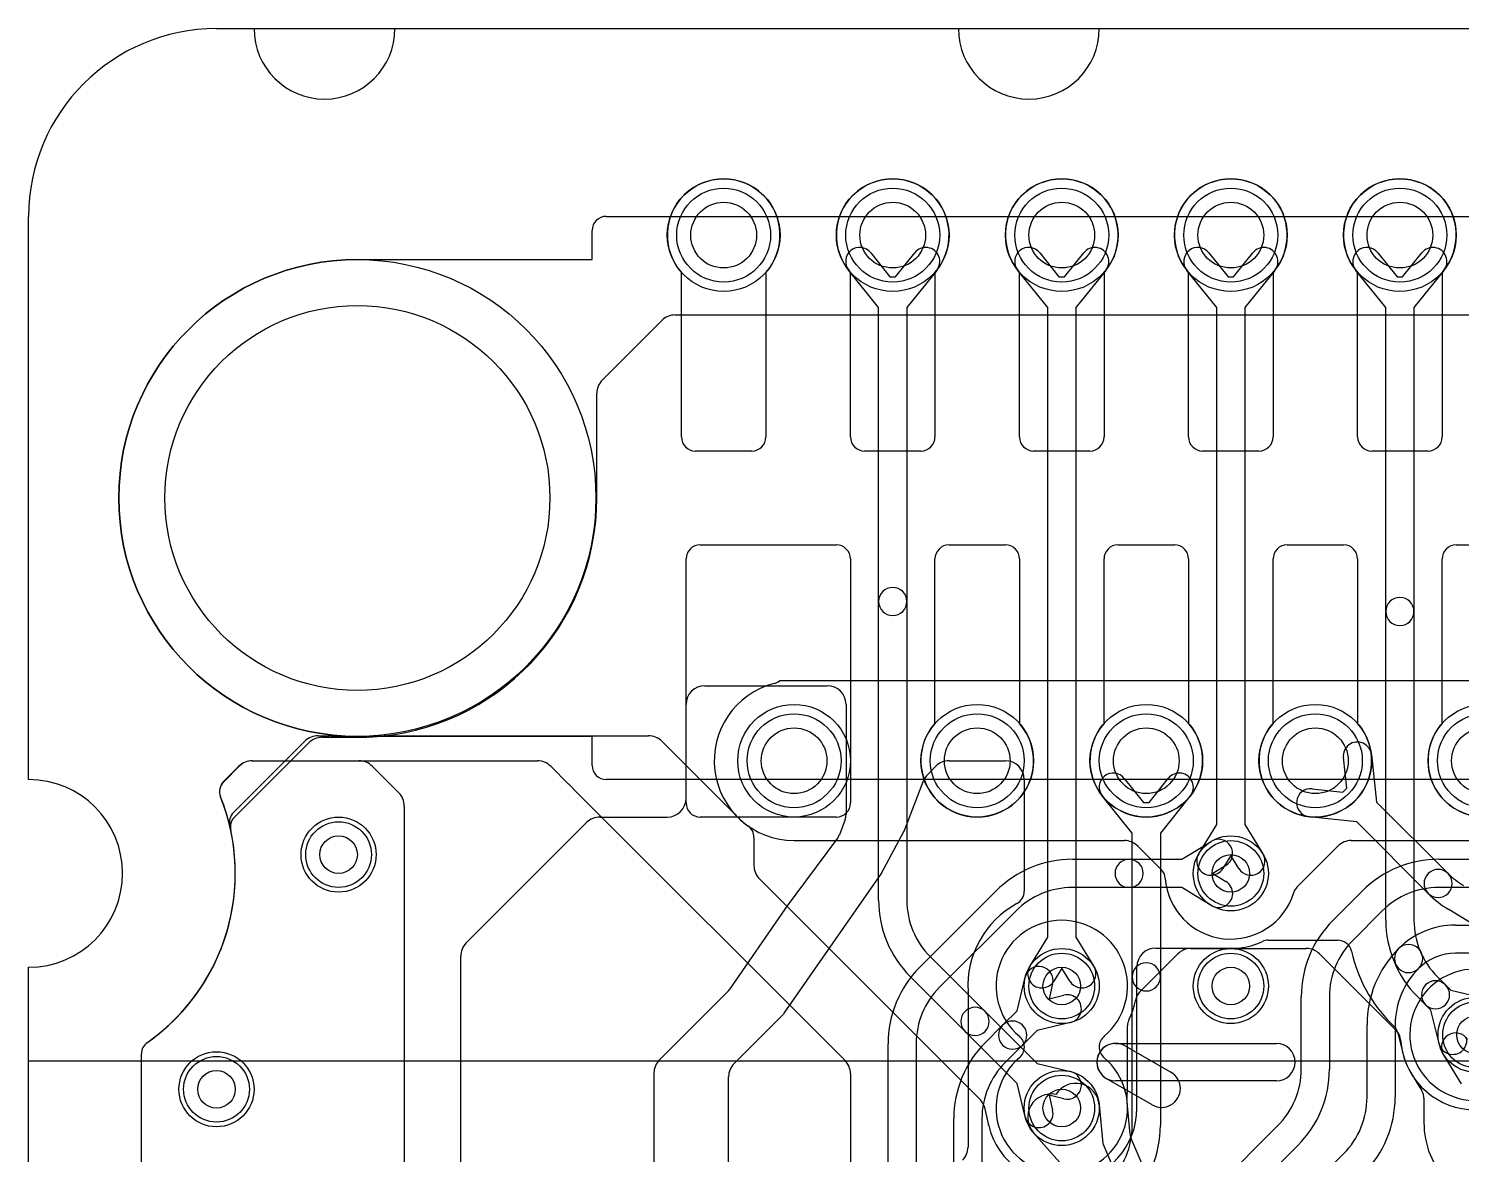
# Model space of a CAD drawing. Extents: x -0.8 to 20.5, y -0.5 to 20.
# Drawn here: x 0 to 7.63, y 14 to 20 of the extents above; entities that cross this region are included whole.
import ezdxf

# ---------------------------------------------------------------- set-up
doc = ezdxf.new("R2010")
doc.units = 0
for name, color, linetype in [('Hole', 1, 'CONTINUOUS'), ('L1', 3, 'CONTINUOUS'), ('L2', 3, 'CONTINUOUS'), ('L3', 3, 'CONTINUOUS'), ('L4', 3, 'CONTINUOUS'), ('Outline', 7, 'CONTINUOUS'), ('PartsArea-A', 111, 'CONTINUOUS'), ('PartsArea-B', 111, 'CONTINUOUS'), ('Resist-A', 2, 'CONTINUOUS'), ('Resist-B', 2, 'CONTINUOUS'), ('Silk-A', 140, 'CONTINUOUS')]:
    doc.layers.add(name, color=color, linetype=linetype)

msp = doc.modelspace()

# ---------------------------------------------------------------- linework, layer by layer
at = {"layer": 'Hole'}
for centre, radius in [((3.7, 18.9), 0.175), ((4.6, 18.9), 0.175), ((5.5, 18.9), 0.175), ((6.4, 18.9), 0.175), ((7.3, 18.9), 0.175), ((1.75, 17.5), 1.025), ((4.075, 16.1), 0.175), ((5.05, 16.1), 0.175), ((5.95, 16.1), 0.175), ((6.85, 16.1), 0.175), ((7.75, 16.1), 0.175), ((1.65, 15.6), 0.1), ((6.4, 15.5), 0.1), ((5.5, 14.9), 0.1), ((6.4, 14.9), 0.1), ((7.70302, 14.64021), 0.1), ((1, 14.35), 0.1), ((5.5, 14.25), 0.1)]:
    msp.add_circle(centre, radius, dxfattribs=at)
at = {"layer": 'L1'}
for p, q in [((3.475, 17.825), (3.475, 18.70157)), ((3.925, 18.70157), (3.925, 17.825)), ((4.375, 17.825), (4.375, 18.70157)), ((4.825, 18.70157), (4.825, 17.825)), ((5.275, 17.825), (5.275, 18.70157)), ((5.725, 18.70157), (5.725, 17.825)), ((6.175, 17.825), (6.175, 18.70157)), ((6.625, 18.70157), (6.625, 17.825)), ((7.075, 17.825), (7.075, 18.70157)), ((7.525, 18.70157), (7.525, 17.825)), ((3.85, 17.75), (3.55, 17.75)), ((4.75, 17.75), (4.45, 17.75)), ((5.65, 17.75), (5.35, 17.75)), ((6.55, 17.75), (6.25, 17.75)), ((7.45, 17.75), (7.15, 17.75)), ((3.575, 17.25), (4.3, 17.25)), ((4.9, 17.25), (5.2, 17.25)), ((5.8, 17.25), (6.1, 17.25)), ((6.7, 17.25), (7, 17.25)), ((7.6, 17.25), (7.9, 17.25)), ((3.5, 15.875), (3.5, 17.175)), ((4.375, 17.175), (4.375, 15.875)), ((4.825, 16.29843), (4.825, 17.175)), ((5.275, 17.175), (5.275, 16.29843)), ((5.725, 16.29843), (5.725, 17.175)), ((6.175, 17.175), (6.175, 16.29843)), ((6.625, 16.29843), (6.625, 17.175)), ((7.075, 17.175), (7.075, 16.29843)), ((7.525, 16.29843), (7.525, 17.175)), ((3.6, 16.5), (4.25157, 16.5)), ((3.5, 15.9), (3.5, 16.4)), ((4.35157, 16.4), (4.35157, 15.81361)), ((1.19142, 16.1), (1.75858, 16.1)), ((4.9, 16.1), (5.2, 16.1)), ((1.03837, 15.98837), (1.12071, 16.07071)), ((1.82929, 16.07071), (1.97071, 15.92929)), ((4.78611, 16.02755), (4.82939, 16.07082)), ((4.66504, 15.734), (4.76334, 15.99239)), ((5.3, 16), (5.3, 15.40496)), ((5.83291, 16.00625), (5.93524, 15.87844)), ((5.96476, 15.87844), (6.06709, 16.00625)), ((5.875, 15.71367), (5.71581, 15.91249)), ((5.93524, 15.87844), (5.96476, 15.87844)), ((6.18419, 15.91249), (6.025, 15.71367)), ((2, 15.85858), (2, 13.6)), ((3.04142, 15.8), (3.4, 15.8)), ((4.3, 15.8), (3.575, 15.8)), ((2.32929, 15.12929), (2.97071, 15.77071)), ((4.34678, 15.78725), (4.316, 15.7053)), ((4.54097, 15.50037), (4.65975, 15.72238)), ((5.875, 14.94855), (5.875, 15.71367)), ((6.025, 15.71367), (6.025, 14.94855)), ((4.30597, 15.68691), (4.02748, 15.31258)), ((7.50711, 15.575), (9.96356, 15.575)), ((4.0222, 14.75597), (4.54094, 15.50032)), ((9.96356, 15.425), (7.50711, 15.425)), ((6.94341, 15.24949), (7.10052, 15.40658)), ((4.02533, 15.30958), (3.72969, 14.87989)), ((7.20659, 15.30052), (7.04948, 15.14342)), ((7.59644, 15.225), (11.4046, 15.225)), ((2.3, 13.6), (2.3, 15.05858)), ((11.4046, 15.075), (7.59644, 15.075)), ((5.875, 14.15711), (5.875, 14.94855)), ((6.025, 14.94855), (6.025, 14.15711)), ((3.72094, 14.86937), (3.35826, 14.50669)), ((5.00096, 14.86679), (5.00096, 14.04238)), ((6.775, 14.45711), (6.775, 14.84289)), ((6.925, 14.84289), (6.925, 14.45711)), ((3.75567, 14.48724), (4.01086, 14.74243)), ((7.125, 14.30711), (7.125, 14.69289)), ((7.275, 14.69289), (7.275, 14.30711)), ((0.60004, 11.50531), (0.60004, 14.53823)), ((3.32897, 14.43598), (3.32897, 13.6)), ((3.72638, 13.6), (3.72638, 14.41653)), ((5.19341, 12.69949), (6.65052, 14.15659)), ((6.75658, 14.05052), (5.29948, 12.59342)), ((5.54341, 12.54949), (7.00052, 14.00659))]:
    msp.add_line(p, q, dxfattribs=at)
for centre, radius in [((3.7, 18.9), 0.3), ((4.6, 18.9), 0.3), ((5.5, 18.9), 0.3), ((6.4, 18.9), 0.3), ((7.3, 18.9), 0.3), ((4.075, 16.1), 0.3), ((5.05, 16.1), 0.3), ((5.95, 16.1), 0.3), ((6.85, 16.1), 0.3), ((7.75, 16.1), 0.3), ((1.65, 15.6), 0.2), ((6.4, 15.5), 0.2), ((5.5, 14.9), 0.2), ((6.4, 14.9), 0.2), ((7.70302, 14.64021), 0.2), ((1, 14.35), 0.2), ((5.5, 14.25), 0.2)]:
    msp.add_circle(centre, radius, dxfattribs=at)
for centre, radius, start, end in [((3.7, 18.9), 0.3, -41.409429, -138.590571), ((4.6, 18.9), 0.3, -41.409429, -138.590571), ((5.5, 18.9), 0.3, -41.409429, -138.590571), ((6.4, 18.9), 0.3, -41.409429, -138.590571), ((7.3, 18.9), 0.3, -41.409429, -138.590571), ((3.55, 17.825), 0.075, 180, -90), ((3.85, 17.825), 0.075, -90, 0), ((4.45, 17.825), 0.075, 180, -90), ((4.75, 17.825), 0.075, -90, 0), ((5.35, 17.825), 0.075, 180, -90), ((5.65, 17.825), 0.075, -90, 0), ((6.25, 17.825), 0.075, 180, -90), ((6.55, 17.825), 0.075, -90, 0), ((7.15, 17.825), 0.075, 180, -90), ((7.45, 17.825), 0.075, -90, 0), ((3.575, 17.175), 0.075, 90, 180), ((4.3, 17.175), 0.075, 0, 90), ((4.9, 17.175), 0.075, 90, 180), ((5.2, 17.175), 0.075, 0, 90), ((5.8, 17.175), 0.075, 90, 180), ((6.1, 17.175), 0.075, 0, 90), ((6.7, 17.175), 0.075, 90, 180), ((7, 17.175), 0.075, 0, 90), ((7.6, 17.175), 0.075, 90, 180), ((3.6, 16.4), 0.1, 90, 180), ((4.25157, 16.4), 0.1, 0, 90), ((5.05, 16.1), 0.3, 138.590571, 41.409429), ((5.95, 16.1), 0.3, 138.590571, 41.409429), ((6.85, 16.1), 0.3, 138.590571, 41.409429), ((7.75, 16.1), 0.3, 138.590571, 41.409429), ((1.19142, 16), 0.1, 90, 135), ((1.75858, 16), 0.1, 45, 90), ((4.9, 16), 0.1, 90, 134.675886), ((5.2, 16), 0.1, 0, 90), ((4.8568, 15.95683), 0.1, 134.987845, 159.170878), ((4.8824, 16.0178), 0.07497, 134.675749, 134.994596), ((5.77436, 15.95937), 0.075, 38.683668, -141.317266), ((6.12564, 15.95937), 0.075, -38.683668, 141.317266), ((1.09138, 15.93536), 0.07497, 135, -158.249683), ((0, 15.5), 1.10004, -54.937446, 21.747247), ((1.9, 15.85858), 0.1, 0, 45), ((3.4, 15.9), 0.1, -90, 0), ((3.575, 15.875), 0.075, 180, -90), ((4.3, 15.875), 0.075, -90, 0), ((3.04142, 15.7), 0.1, 90, 135), ((4.2766, 15.81361), 0.07497, -20.586459, 0), ((4.57158, 15.76956), 0.1, -28.1482, -20.831001), ((4.24582, 15.73166), 0.07497, -36.648266, -20.586459), ((7.50711, 15), 0.575, 90, 135.000705), ((4.60707, 15.465), 0.07497, 151.848839, 151.893347), ((7.50711, 15), 0.425, 90, 135), ((5.5, 14.9), 0.5, 118.57022, -176.688784), ((5.22503, 15.40496), 0.07497, -61.431627, 0), ((4.10771, 15.25289), 0.1, 143.351993, 145.4661), ((7.35, 14.8429), 0.575, 135, -179.999004), ((7.59644, 14.79647), 0.42853, 90, 135.000945), ((2.4, 15.05858), 0.1, 135, 180), ((7.35, 14.8429), 0.425, 135, -179.998652), ((7.34644, 15.04646), 0.075, -45, 135), ((7.7, 14.6929), 0.575, 135, -179.999004), ((7.34646, 15.04645), 0.075, 135.005402, -44.998854), ((7.59644, 14.79647), 0.27853, 90, 135), ((5.95, 14.94855), 0.075, 0, 180), ((7.7, 14.6929), 0.425, 135, -179.998652), ((3.66793, 14.92238), 0.07497, -45, -34.527418), ((5.95, 14.94855), 0.075, 180, 0), ((4.92599, 14.86679), 0.07497, 0, 3.311257), ((3.94015, 14.81314), 0.1, -45, -34.867637), ((0.67501, 14.53823), 0.07497, 125.065903, 180), ((3.42897, 14.43598), 0.1, 135, 180), ((3.82638, 14.41653), 0.1, 135, 180), ((6.35, 14.45711), 0.425, -45, 0), ((6.35, 14.45711), 0.575, -45.000705, 0), ((6.7, 14.30711), 0.425, -45, 0), ((6.7, 14.30711), 0.575, -45.000705, 0), ((5.45, 14.1571), 0.425, -45, 0.001348), ((5.45, 14.1571), 0.575, -45, 0.000996), ((4.90096, 14.04238), 0.1, -45, 0)]:
    msp.add_arc(centre, radius, start, end, dxfattribs=at)
at = {"layer": 'L2'}
for p, q in [((4.48291, 18.80625), (4.58524, 18.67844)), ((4.61476, 18.67844), (4.71709, 18.80625)), ((5.38291, 18.80625), (5.48524, 18.67844)), ((5.51476, 18.67844), (5.61709, 18.80625)), ((6.28291, 18.80625), (6.38524, 18.67844)), ((6.41476, 18.67844), (6.51709, 18.80625)), ((7.18291, 18.80625), (7.28524, 18.67844)), ((7.31476, 18.67844), (7.41709, 18.80625)), ((4.525, 18.51367), (4.36581, 18.71249)), ((4.83419, 18.71249), (4.675, 18.51367)), ((5.425, 18.51367), (5.26581, 18.71249)), ((5.73419, 18.71249), (5.575, 18.51367)), ((6.325, 18.51367), (6.16581, 18.71249)), ((6.63419, 18.71249), (6.475, 18.51367)), ((7.225, 18.51367), (7.06581, 18.71249)), ((7.53419, 18.71249), (7.375, 18.51367)), ((4.58524, 18.67844), (4.61476, 18.67844)), ((5.48524, 18.67844), (5.51476, 18.67844)), ((6.38524, 18.67844), (6.41476, 18.67844)), ((7.28524, 18.67844), (7.31476, 18.67844)), ((4.525, 16.94855), (4.525, 18.51367)), ((4.675, 18.51367), (4.675, 16.94855)), ((5.425, 15.16106), (5.425, 18.51367)), ((5.575, 18.51367), (5.575, 15.16106)), ((6.325, 15.76106), (6.325, 18.51367)), ((6.475, 18.51367), (6.475, 15.76106)), ((7.225, 16.89517), (7.225, 18.51367)), ((7.375, 18.51367), (7.375, 16.89517)), ((4.525, 15.35711), (4.525, 16.94855)), ((4.675, 16.94855), (4.675, 15.35711)), ((7.225, 15.25034), (7.225, 16.89517)), ((7.375, 16.89517), (7.375, 15.25034)), ((1.09039, 15.82373), (1.47072, 16.20406)), ((1.54143, 16.23335), (1.59963, 16.23336)), ((1.89965, 16.23328), (3.29975, 16.23327)), ((3.37046, 16.20398), (3.76077, 15.81367)), ((6.22928, 15.60417), (6.325, 15.76106)), ((6.475, 15.76106), (6.57072, 15.60417)), ((3.86109, 15.69188), (3.86109, 15.54141)), ((6.4, 15.59601), (6.35732, 15.52605)), ((6.44268, 15.52605), (6.4, 15.59601)), ((3.89038, 15.4707), (4.55021, 14.81087)), ((5.32928, 15.00417), (5.425, 15.16106)), ((5.575, 15.16106), (5.67072, 15.00417)), ((6, 15.10245), (6.44417, 15.10245)), ((6.59948, 15.14392), (6.9696, 15.14392)), ((4.79948, 15.05658), (5.0914, 14.76466)), ((4.98534, 14.6586), (4.69341, 14.95051)), ((5.5, 14.99601), (5.45732, 14.92605)), ((5.54268, 14.92605), (5.5, 14.99601)), ((5.9, 14.25), (5.9, 15.00245)), ((7.49948, 14.94982), (7.54291, 14.90638)), ((7.54291, 14.90638), (7.57144, 14.87785)), ((7.57144, 14.87785), (7.75008, 14.83459)), ((4.55219, 14.80889), (4.84263, 14.51846)), ((7.43685, 14.80032), (7.39342, 14.84375)), ((7.46538, 14.77179), (7.43685, 14.80032)), ((5.0914, 14.76466), (5.36842, 14.48764)), ((7.50864, 14.59315), (7.46538, 14.77179)), ((5.26236, 14.38158), (4.98534, 14.6586)), ((7.25201, 14.70232), (7.26933, 14.685)), ((7.28918, 14.64963), (7.31362, 14.54869)), ((0.60004, 0.9949), (0.60004, 14.53823)), ((4.84571, 14.51538), (5.06569, 14.2954)), ((5.36842, 14.48764), (5.54706, 14.44438)), ((5.30562, 14.20294), (5.26236, 14.38158)), ((5.51176, 14.2986), (5.43211, 14.31789)), ((5.43211, 14.31789), (5.4514, 14.23824)), ((5.08616, 14.2594), (5.1107, 14.15808))]:
    msp.add_line(p, q, dxfattribs=at)
for centre, radius in [((4.6, 18.9), 0.3), ((5.5, 18.9), 0.3), ((6.4, 18.9), 0.3), ((7.3, 18.9), 0.3), ((1.65, 15.6), 0.2), ((6.4, 15.5), 0.2), ((5.5, 14.9), 0.2), ((6.4, 14.9), 0.2), ((7.70302, 14.64021), 0.2), ((1, 14.35), 0.2), ((5.5, 14.25), 0.2)]:
    msp.add_circle(centre, radius, dxfattribs=at)
for centre, radius, start, end in [((4.42436, 18.75937), 0.075, 38.683668, -141.317266), ((4.77564, 18.75937), 0.075, -38.683668, 141.317266), ((5.32436, 18.75937), 0.075, 38.683668, -141.317266), ((5.67564, 18.75937), 0.075, -38.683668, 141.317266), ((6.22436, 18.75937), 0.075, 38.683668, -141.317266), ((6.57564, 18.75937), 0.075, -38.683668, 141.317266), ((7.12436, 18.75937), 0.075, 38.683668, -141.317266), ((7.47564, 18.75937), 0.075, -38.683668, 141.317266), ((4.6, 16.94855), 0.075, 0, 180), ((4.6, 16.94855), 0.075, 180, 0), ((7.3, 16.89517), 0.075, 0, 180), ((7.3, 16.89517), 0.075, 180, 0), ((1.54143, 16.13335), 0.1, 90, 135), ((1.59964, 16.15839), 0.07497, 83.604947, 90.007643), ((1.75, 17.5), 1.27504, -96.394679, -83.635592), ((1.89965, 16.15831), 0.07497, 90, 96.363822), ((3.29975, 16.13327), 0.1, 45, 89.999603), ((1.1434, 15.77072), 0.07497, 135, -166.681144), ((3.70787, 15.76054), 0.07498, 42.756904, 45.124286), ((4.075, 16.09998), 0.42503, -137.244435, -132.700246), ((-0.00001, 15.50001), 1.10005, -54.937319, 13.31997), ((3.73631, 15.73217), 0.07497, 46.535017, 47.703176), ((4.07497, 16.10007), 0.42508, -132.483041, -125.284312), ((3.78612, 15.69188), 0.07497, 0, 54.713731), ((6.2933, 15.56511), 0.075, 148.611722, -31.387274), ((6.5067, 15.56511), 0.075, -148.611722, 31.387274), ((3.96109, 15.54141), 0.1, 180, -135), ((5.1, 15.3571), 0.575, 179.999004, -135), ((5.1, 15.3571), 0.425, 179.998652, -135), ((7.8, 15.25034), 0.575, 180, -134.999295), ((7.8, 15.25034), 0.425, 180, -135), ((6, 15.00245), 0.1, 90, 180), ((6.4, 15.5), 0.4, -83.660125, -65.166734), ((6.59948, 15.06895), 0.07497, 90, 114.835454), ((6.9696, 15.06895), 0.07497, 12.323222, 90), ((7.79999, 15.25037), 0.77501, -167.675831, -134.996341), ((5.3933, 14.96511), 0.075, 148.611722, -31.387274), ((5.6067, 14.96511), 0.075, -148.611722, 31.387274), ((7.48988, 14.85335), 0.075, 45, -135), ((7.48988, 14.85335), 0.075, -135, 45), ((4.4972, 14.75786), 0.07497, 44.827065, 45), ((5.10001, 15.35711), 0.77502, -135.169371, -135.039729), ((4.49918, 14.75588), 0.07497, 45, 45.626867), ((5.03837, 14.71163), 0.075, 45, -135), ((5.03837, 14.71163), 0.075, -135, 45), ((7.21632, 14.63199), 0.07497, 13.609888, 45), ((0.67501, 14.53823), 0.07497, 125.065903, 180), ((7.58153, 14.6108), 0.075, -166.38808, 13.612994), ((4.78962, 14.46545), 0.07497, 44.162323, 45), ((4.79026, 14.4648), 0.07497, 44.632517, 44.85949), ((5.03933, 14.7107), 0.27503, -135.366794, -134.998527), ((4.7927, 14.46237), 0.07497, 45, 45.913326), ((7.24076, 14.53105), 0.07497, 12.799863, 13.609888), ((7.70302, 14.64019), 0.4, -166.624887, -85.046391), ((5.52941, 14.37149), 0.075, -103.61192, 76.387006), ((5.01268, 14.24239), 0.07497, 43.740658, 45), ((5.0133, 14.24175), 0.07497, 13.617316, 44.421711), ((5.5, 14.25), 0.4, -166.6221, 0), ((5.37851, 14.22059), 0.075, -166.38808, 13.612994), ((5.03784, 14.1404), 0.07497, 13.144689, 13.639598)]:
    msp.add_arc(centre, radius, start, end, dxfattribs=at)
at = {"layer": 'L3'}
for p, q in [((3.44143, 18.47496), (16.46263, 18.47497)), ((3.05434, 18.12929), (3.37072, 18.44567)), ((3.02505, 17.5), (3.02505, 18.05858)), ((14.95, 16.52504), (3.99667, 16.52504)), ((1.09578, 15.79985), (1.49158, 16.19565)), ((1.56229, 16.22494), (1.8, 16.22494)), ((4.075, 15.67496), (5.83358, 15.67496)), ((5.90429, 15.64567), (6.02923, 15.52073)), ((6.75351, 15.42902), (6.97016, 15.64567)), ((7.04087, 15.67496), (12.04085, 15.67496)), ((0.60004, 0.9949), (0.60004, 14.53823))]:
    msp.add_line(p, q, dxfattribs=at)
for centre in [(1.65, 15.6), (6.4, 14.9), (1, 14.35)]:
    msp.add_circle(centre, 0.2, dxfattribs=at)
for centre, radius, start, end in [((3.44143, 18.37496), 0.1, 90, 135), ((3.12505, 18.05858), 0.1, 135, 180), ((1.75001, 17.49998), 1.27504, -87.227692, 0.000899), ((4.075, 16.1), 0.42504, 104.382801, -90), ((3.9508, 16.58434), 0.07497, -75.618985, -52.277172), ((1.56229, 16.12494), 0.1, 90, 135), ((1.81531, 16.15155), 0.07497, 92.775387, 101.783564), ((1.14879, 15.74684), 0.07497, 135, -167.873218), ((0, 15.5), 1.10004, -54.937446, 12.126733), ((5.83358, 15.57496), 0.1, 45, 90), ((7.04087, 15.57496), 0.1, 90, 135), ((5.97622, 15.46772), 0.07497, 4.352983, 45), ((6.4, 15.5), 0.35004, -175.643476, -16.962168), ((6.80652, 15.37601), 0.07497, 135, 163.039427), ((5.5, 14.9), 0.35004, -49.878599, -130.121401), ((7.70302, 14.64021), 0.35004, 10.490046, -79.278488), ((0.67501, 14.53823), 0.07497, 125.065903, 180), ((5.22612, 14.575), 0.07497, -49.880324, 49.880324), ((5.77388, 14.575), 0.07497, 130.119676, -130.119676), ((5.5, 14.25), 0.35004, 130.121401, 49.878599)]:
    msp.add_arc(centre, radius, start, end, dxfattribs=at)
at = {"layer": 'L4'}
for p, q in [((3.475, 17.825), (3.475, 18.70157)), ((3.925, 18.70157), (3.925, 17.825)), ((4.375, 17.825), (4.375, 18.70157)), ((4.825, 18.70157), (4.825, 17.825)), ((5.275, 17.825), (5.275, 18.70157)), ((5.725, 18.70157), (5.725, 17.825)), ((6.175, 17.825), (6.175, 18.70157)), ((6.625, 18.70157), (6.625, 17.825)), ((7.075, 17.825), (7.075, 18.70157)), ((7.525, 18.70157), (7.525, 17.825)), ((3.85, 17.75), (3.55, 17.75)), ((4.75, 17.75), (4.45, 17.75)), ((5.65, 17.75), (5.35, 17.75)), ((6.55, 17.75), (6.25, 17.75)), ((7.45, 17.75), (7.15, 17.75)), ((3.575, 17.25), (4.3, 17.25)), ((4.9, 17.25), (5.2, 17.25)), ((5.8, 17.25), (6.1, 17.25)), ((6.7, 17.25), (7, 17.25)), ((7.6, 17.25), (7.9, 17.25)), ((3.5, 15.875), (3.5, 17.175)), ((4.375, 17.175), (4.375, 15.875)), ((4.825, 16.29843), (4.825, 17.175)), ((5.275, 17.175), (5.275, 16.29843)), ((5.725, 16.29843), (5.725, 17.175)), ((6.175, 17.175), (6.175, 16.29843)), ((6.625, 16.29843), (6.625, 17.175)), ((7.075, 17.175), (7.075, 16.29843)), ((7.525, 16.29843), (7.525, 17.175)), ((1.19007, 16.1), (2.70858, 16.1)), ((7.01711, 15.95377), (6.99909, 16.1165)), ((7.14817, 16.133), (7.1762, 15.87986)), ((1.03798, 15.98933), (1.11936, 16.07071)), ((2.77929, 16.07071), (2.87456, 15.97544)), ((2.875, 15.975), (2.9, 15.95)), ((2.90044, 15.94956), (4.34571, 14.50429)), ((6.8335, 15.95091), (6.99623, 15.93289)), ((6.99623, 15.93289), (7.01711, 15.95377)), ((7.1762, 15.87986), (7.55658, 15.49948)), ((4.3, 15.8), (3.575, 15.8)), ((7.07014, 15.7738), (6.817, 15.80183)), ((7.45052, 15.39342), (7.07014, 15.7738)), ((6.13894, 15.575), (6.29583, 15.67072)), ((5.55711, 15.575), (5.85855, 15.575)), ((5.85855, 15.575), (6.13894, 15.575)), ((6.37395, 15.54268), (6.30399, 15.5)), ((6.30399, 15.5), (6.37395, 15.45732)), ((5.85855, 15.425), (5.55711, 15.425)), ((6.13894, 15.425), (5.85855, 15.425)), ((6.29583, 15.32928), (6.13894, 15.425)), ((4.74341, 14.99949), (5.15052, 15.40658)), ((5.25659, 15.30052), (4.84948, 14.89342)), ((8.3604, 14.81696), (7.5608, 15.30721)), ((5.91424, 14.86772), (6.11723, 15.07071)), ((6.18794, 15.1), (6.80181, 15.1)), ((6.87252, 15.07071), (7.28215, 14.66108)), ((5.26236, 14.76842), (5.30562, 14.94706)), ((5.4514, 14.91176), (5.43211, 14.83211)), ((5.43211, 14.83211), (5.51176, 14.8514)), ((5.18534, 14.6914), (5.26236, 14.76842)), ((5.09342, 14.59948), (5.18534, 14.6914)), ((5.36842, 14.66236), (5.2914, 14.58534)), ((5.54706, 14.70562), (5.36842, 14.66236)), ((5.85, 14.35), (5.85, 14.68787)), ((4.575, 13.71604), (4.575, 14.59289)), ((4.725, 14.59289), (4.725, 13.71604)), ((5.2914, 14.58534), (5.19948, 14.49341)), ((0.60004, 1.00004), (0.60004, 14.53823)), ((7.62802, 14.37915), (7.5323, 14.53604)), ((4.375, 14.43358), (4.375, 13.71604)), ((7.36156, 14.43187), (7.41705, 14.34092)), ((5.6992, 14.26785), (5.71777, 14.06076)), ((5.86399, 14.11006), (5.84878, 14.27964)), ((7.42802, 14.30187), (7.42802, 14.17272)), ((4.925, 13.91596), (4.925, 14.19289)), ((5.075, 14.19289), (5.075, 13.91596)), ((5.48821, 13.96174), (5.35032, 14.11735)), ((5.71777, 14.06076), (6.19336, 12.95825)), ((6.42326, 12.80409), (5.86982, 14.08707))]:
    msp.add_line(p, q, dxfattribs=at)
for centre, radius in [((3.7, 18.9), 0.3), ((4.6, 18.9), 0.3), ((5.5, 18.9), 0.3), ((6.4, 18.9), 0.3), ((7.3, 18.9), 0.3), ((4.075, 16.1), 0.3), ((5.05, 16.1), 0.3), ((5.95, 16.1), 0.3), ((6.85, 16.1), 0.3), ((7.75, 16.1), 0.3), ((1.65, 15.6), 0.2), ((6.4, 15.5), 0.2), ((5.5, 14.9), 0.2), ((6.4, 14.9), 0.2), ((7.70302, 14.64021), 0.2), ((1, 14.35), 0.2), ((5.5, 14.25), 0.2)]:
    msp.add_circle(centre, radius, dxfattribs=at)
for centre, radius, start, end in [((3.7, 18.9), 0.3, -41.409429, -138.590571), ((4.6, 18.9), 0.3, -41.409429, -138.590571), ((5.5, 18.9), 0.3, -41.409429, -138.590571), ((6.4, 18.9), 0.3, -41.409429, -138.590571), ((7.3, 18.9), 0.3, -41.409429, -138.590571), ((3.55, 17.825), 0.075, 180, -90), ((3.85, 17.825), 0.075, -90, 0), ((4.45, 17.825), 0.075, 180, -90), ((4.75, 17.825), 0.075, -90, 0), ((5.35, 17.825), 0.075, 180, -90), ((5.65, 17.825), 0.075, -90, 0), ((6.25, 17.825), 0.075, 180, -90), ((6.55, 17.825), 0.075, -90, 0), ((7.15, 17.825), 0.075, 180, -90), ((7.45, 17.825), 0.075, -90, 0), ((3.575, 17.175), 0.075, 90, 180), ((4.3, 17.175), 0.075, 0, 90), ((4.9, 17.175), 0.075, 90, 180), ((5.2, 17.175), 0.075, 0, 90), ((5.8, 17.175), 0.075, 90, 180), ((6.1, 17.175), 0.075, 0, 90), ((6.7, 17.175), 0.075, 90, 180), ((7, 17.175), 0.075, 0, 90), ((7.6, 17.175), 0.075, 90, 180), ((5.05, 16.1), 0.3, 138.590571, 41.409429), ((5.95, 16.1), 0.3, 138.590571, 41.409429), ((6.85, 16.1), 0.3, 138.590571, 41.409429), ((7.75, 16.1), 0.3, 138.590571, 41.409429), ((7.07363, 16.12475), 0.075, 6.315725, -173.680973), ((1.19007, 16), 0.1, 90, 135), ((2.70858, 16), 0.1, 45, 90), ((1.09099, 15.93632), 0.07497, 135, -158.201429), ((2.82155, 15.92243), 0.07497, 44.524438, 45), ((2.84743, 15.89655), 0.07497, 45, 45.475562), ((6.82525, 15.87637), 0.075, 83.684275, -96.319027), ((-0.00001, 15.5), 1.10004, -54.93702, 21.797734), ((3.575, 15.875), 0.075, 180, -90), ((4.3, 15.875), 0.075, -90, 0), ((6.33489, 15.6067), 0.075, -58.611722, 121.387274), ((5.55711, 15), 0.575, 90, 135.000705), ((5.85855, 15.5), 0.075, 90, -90), ((5.85855, 15.5), 0.075, -90, 90), ((7.50354, 15.44644), 0.075, 45, -135), ((7.50355, 15.44645), 0.075, -135, 45), ((7.8571, 15.8), 0.425, -135, -120.943411), ((5.55711, 15), 0.425, 90, 135), ((6.33489, 15.3933), 0.075, -121.388278, 58.612726), ((7.8571, 15.8), 0.575, -135, -121.017244), ((6.18794, 15), 0.1, 90, 135), ((6.80181, 15), 0.1, 45, 90), ((5.15, 14.5929), 0.575, 135, -179.999004), ((5.37851, 14.92941), 0.075, -13.61192, 166.387006), ((5.15, 14.5929), 0.425, 135, -179.998652), ((5.52941, 14.77851), 0.075, -76.38808, 103.612994), ((5.5, 14.89999), 0.4, -26.525975, -10.343538), ((5.96725, 14.81471), 0.07497, 135, 169.656873), ((5.92497, 14.68787), 0.07497, 153.475962, 180), ((5.23837, 14.63837), 0.075, 135, -45), ((5.23837, 14.63837), 0.075, -45, 135), ((7.22914, 14.60807), 0.07497, 3.87762, 45), ((7.59632, 14.5751), 0.075, 31.388278, -148.612726), ((0.67501, 14.53823), 0.07497, 125.065903, 180), ((5.5, 14.19289), 0.575, 134.999295, 180), ((7.70302, 14.64021), 0.4, -176.119513, -148.610768), ((4.275, 14.43358), 0.1, 0, 45), ((5.5, 14.19289), 0.425, 135, 180), ((5.5747, 14.25669), 0.125, 5.122221, 148.081101), ((5.75, 14.35), 0.1, -12.849469, 0), ((7.35305, 14.30187), 0.07497, 0, 31.389715), ((5.44387, 14.20025), 0.125, 78.589388, -138.455167), ((5.92059, 14.31109), 0.07497, 167.152034, -171.740196), ((5.49999, 14.25002), 0.35004, 4.901748, 8.261815), ((5.92345, 14.28634), 0.07497, -175.095469, -174.872687), ((7.88584, 14.17269), 0.45782, 179.996246, -136.396577), ((5.93866, 14.11676), 0.07497, -174.872687, -156.669949)]:
    msp.add_arc(centre, radius, start, end, dxfattribs=at)
at = {"layer": 'Outline'}
for p, q in [((1, 20), (1.2, 20)), ((1.95, 20), (4.95, 20)), ((5.7, 20), (14.3, 20)), ((0, 16), (0, 19)), ((0, 1), (0, 15))]:
    msp.add_line(p, q, dxfattribs=at)
for centre, radius, start, end in [((1, 19), 1, 90, 180), ((1.575, 20), 0.375, 180, 0), ((5.325, 20), 0.375, 180, 0), ((0, 15.5), 0.5, -90, 90)]:
    msp.add_arc(centre, radius, start, end, dxfattribs=at)
at = {"layer": 'PartsArea-A'}
for p, q in [((1, 20), (19, 20)), ((0, 16), (0, 19)), ((0, 14.5), (0, 15)), ((20, 14.5), (0, 14.5))]:
    msp.add_line(p, q, dxfattribs=at)
for centre, radius, start, end in [((1, 19), 1, 90, 180), ((0, 15.5), 0.5, -90, 90)]:
    msp.add_arc(centre, radius, start, end, dxfattribs=at)
at = {"layer": 'PartsArea-B'}
for p, q in [((1, 20), (19, 20)), ((0, 16), (0, 19)), ((0, 14.5), (0, 15)), ((20, 14.5), (0, 14.5))]:
    msp.add_line(p, q, dxfattribs=at)
for centre, radius, start, end in [((1, 19), 1, 90, 180), ((0, 15.5), 0.5, -90, 90)]:
    msp.add_arc(centre, radius, start, end, dxfattribs=at)
at = {"layer": 'Resist-A'}
for p, q in [((3.075, 19), (16.925, 19)), ((3, 18.77), (3, 18.925)), ((1.75, 18.77), (3, 18.77)), ((3, 16.23), (1.75, 16.23)), ((3, 16.075), (3, 16.23)), ((16.925, 16), (3.075, 16))]:
    msp.add_line(p, q, dxfattribs=at)
for centre, radius in [((3.7, 18.9), 0.25), ((4.6, 18.9), 0.25), ((5.5, 18.9), 0.25), ((6.4, 18.9), 0.25), ((7.3, 18.9), 0.25), ((1.75, 17.5), 1.27), ((4.075, 16.1), 0.25), ((5.05, 16.1), 0.25), ((5.95, 16.1), 0.25), ((6.85, 16.1), 0.25), ((7.75, 16.1), 0.25), ((1.65, 15.6), 0.175), ((6.4, 15.5), 0.175), ((5.5, 14.9), 0.175), ((6.4, 14.9), 0.175), ((7.70302, 14.64021), 0.175), ((1, 14.35), 0.175), ((5.5, 14.25), 0.175)]:
    msp.add_circle(centre, radius, dxfattribs=at)
for centre, radius, start, end in [((3.075, 18.925), 0.075, 90, 180), ((1.75, 17.5), 1.27, 90, -90), ((3.075, 16.075), 0.075, 180, -90)]:
    msp.add_arc(centre, radius, start, end, dxfattribs=at)
at = {"layer": 'Resist-B'}
for p, q in [((3.075, 19), (16.925, 19)), ((3, 18.77), (3, 18.925)), ((1.75, 18.77), (3, 18.77)), ((3, 16.23), (1.75, 16.23)), ((3, 16.075), (3, 16.23)), ((16.925, 16), (3.075, 16))]:
    msp.add_line(p, q, dxfattribs=at)
for centre, radius in [((3.7, 18.9), 0.25), ((4.6, 18.9), 0.25), ((5.5, 18.9), 0.25), ((6.4, 18.9), 0.25), ((7.3, 18.9), 0.25), ((1.75, 17.5), 1.27), ((4.075, 16.1), 0.25), ((5.05, 16.1), 0.25), ((5.95, 16.1), 0.25), ((6.85, 16.1), 0.25), ((7.75, 16.1), 0.25), ((1.65, 15.6), 0.175), ((6.4, 15.5), 0.175), ((5.5, 14.9), 0.175), ((6.4, 14.9), 0.175), ((7.70302, 14.64021), 0.175), ((1, 14.35), 0.175), ((5.5, 14.25), 0.175)]:
    msp.add_circle(centre, radius, dxfattribs=at)
for centre, radius, start, end in [((3.075, 18.925), 0.075, 90, 180), ((1.75, 17.5), 1.27, 90, -90), ((3.075, 16.075), 0.075, 180, -90)]:
    msp.add_arc(centre, radius, start, end, dxfattribs=at)
at = {"layer": 'Silk-A'}
for p, q in [((5.78686, 14.59454), (6.64242, 14.59454)), ((5.83676, 14.5812), (6.08121, 14.44046)), ((5.98141, 14.26714), (5.73696, 14.40788)), ((6.64242, 14.39454), (5.78686, 14.39454))]:
    msp.add_line(p, q, dxfattribs=at)
for centre, start, end in [((5.78686, 14.49454), 60.066081, -119.930818), ((5.78686, 14.49454), 90, -90), ((6.64242, 14.49454), -90, 90), ((6.03131, 14.3538), -119.933919, 60.069182)]:
    msp.add_arc(centre, 0.1, start, end, dxfattribs=at)

doc.saveas('drawing.dxf')
